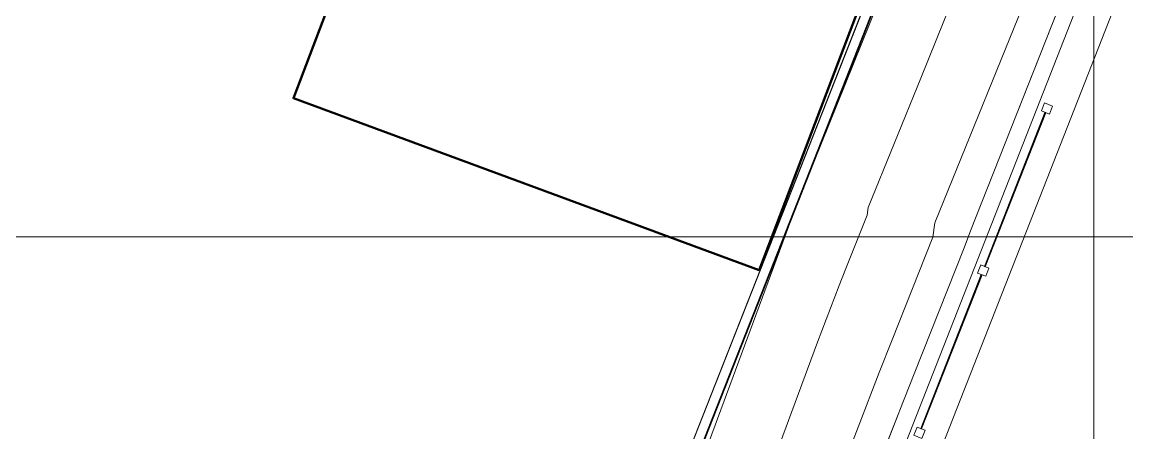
# Model space of a CAD drawing. Header units: metres. Extents: x -207 to 292, y -187 to 169.
# Drawn here: x -56.41 to -50.07, y -32.21 to -29.85 of the extents above; entities that cross this region are included whole.
import ezdxf

# ---------------------------------------------------------------- set-up
doc = ezdxf.new("R2010")
doc.units = ezdxf.units.M
for name, color, linetype, lineweight in [('A-GLAZ-CWMG', 7, 'Continuous', 9), ('C-TOPO', 7, 'Continuous', 9), ('C-TOPO-MAJR', 7, 'Continuous', 35), ('C-TOPO-MINR', 7, 'Continuous', 9), ('CERCO INTERIOR', 7, 'Continuous', 9), ('edificios', 7, 'Continuous', 50), ('EQUIPOS PIS', 7, 'Continuous', 9), ('grilla', 7, 'Continuous', 9), ('P-SANR-FIXT', 7, 'Continuous', 9), ('solera', 7, 'Continuous', 35)]:
    doc.layers.add(name, color=color, linetype=linetype, lineweight=lineweight)
doc.layers.add('PR10-ARQ-PL-001-Emplazamiento-C-1_dwg', color=7, linetype='Continuous', lineweight=9, true_color=0x767676)

# ---------------------------------------------------------------- blocks, each defined once
blk = doc.blocks.new('M_Estanque-Terraza - M_Estanque-Terraza-2331352-PLANTA EMPLAZAMIENTO ACTUALIZADO')
at = {"layer": 'P-SANR-FIXT'}
for radius, start in [(5.1516, 0), (5.1516, 0), (5.1266, 360), (5.1266, 360), (4.9983, 360), (4.9755, 360), (4.9059, 0), (4.8832, 0)]:
    blk.add_arc((0, 0), radius, start, 180, dxfattribs=at)
blk = doc.blocks.new('Circular Mullion - 5mm-2127248-PLANTA EMPLAZAMIENTO ACTUALIZADO')
at = {"layer": 'A-GLAZ-CWMG'}
for p, q in [((-107.6478, -45.3968), (-107.9974, -46.2801)), ((-107.6455, -45.3977), (-107.9951, -46.281)), ((-107.9951, -46.281), (-107.6455, -45.3977)), ((-107.9927, -46.2819), (-107.6432, -45.3986)), ((-107.6455, -45.3977), (-107.6478, -45.3968)), ((-107.6432, -45.3986), (-107.6455, -45.3977)), ((-107.9974, -46.2801), (-107.9951, -46.281)), ((-107.9951, -46.281), (-107.9927, -46.2819))]:
    blk.add_line(p, q, dxfattribs=at)
blk = doc.blocks.new('Rectangular Mullion - 50 x 50 mm-2128568-PLANTA EMPLAZAMIENTO ACTUALIZADO')
at = {"layer": 'A-GLAZ-CWMG'}
for p, q in [((0.025, 0.025), (-0.025, 0.025)), ((-0.025, 0.025), (-0.025, -0.025)), ((0.025, -0.025), (0.025, 0.025)), ((-0.025, -0.025), (0.025, -0.025))]:
    blk.add_line(p, q, dxfattribs=at)
blk = doc.blocks.new('Rectangular Mullion - 50 x 50 mm-2128569-PLANTA EMPLAZAMIENTO ACTUALIZADO')
at = {"layer": 'A-GLAZ-CWMG'}
for p, q in [((-0.025, -0.025), (-0.025, 0.025)), ((-0.025, 0.025), (0.025, 0.025)), ((0.025, 0.025), (0.025, -0.025)), ((0.025, -0.025), (-0.025, -0.025))]:
    blk.add_line(p, q, dxfattribs=at)
blk = doc.blocks.new('Quad Corner Mullion - 50x50 mm-2128574-PLANTA EMPLAZAMIENTO ACTUALIZADO')
at = {"layer": 'A-GLAZ-CWMG'}
for p, q in [((0.025, 0.025), (-0.025, 0.025)), ((-0.025, 0.025), (-0.025, -0.025)), ((0.025, -0.025), (0.025, 0.025)), ((-0.025, -0.025), (0.025, -0.025))]:
    blk.add_line(p, q, dxfattribs=at)
blk = doc.blocks.new('Quad Corner Mullion - 50x50 mm-2128575-PLANTA EMPLAZAMIENTO ACTUALIZADO')
at = {"layer": 'A-GLAZ-CWMG'}
for p, q in [((-0.025, -0.025), (-0.025, 0.025)), ((-0.025, 0.025), (0.025, 0.025)), ((0.025, 0.025), (0.025, -0.025)), ((0.025, -0.025), (-0.025, -0.025))]:
    blk.add_line(p, q, dxfattribs=at)
blk = doc.blocks.new('YADRAN_LASQUEMAS_ARQ_MO_002_TERRAZAS_rvt-1-PLANTA EMPLAZAMIENTO ACTUALIZADO')
at = {"layer": 'A-GLAZ-CWMG', "lineweight": 9}
for name, p, rotation in [('Circular Mullion - 5mm-2127248-PLANTA EMPLAZAMIENTO ACTUALIZADO', (-158.4266, -76.8935), 180.1291782009755), ('Circular Mullion - 5mm-2127248-PLANTA EMPLAZAMIENTO ACTUALIZADO', (-158.4266, -76.8935), 180.1291782009755), ('Circular Mullion - 5mm-2127248-PLANTA EMPLAZAMIENTO ACTUALIZADO', (-158.4266, -76.8935), 180.1291782009755), ('Circular Mullion - 5mm-2127248-PLANTA EMPLAZAMIENTO ACTUALIZADO', (-158.4266, -76.8935), 180.1291782009783), ('Quad Corner Mullion - 50x50 mm-2128574-PLANTA EMPLAZAMIENTO ACTUALIZADO', (-50.527, -30.3458), 68.53917820097791), ('Quad Corner Mullion - 50x50 mm-2128575-PLANTA EMPLAZAMIENTO ACTUALIZADO', (-50.527, -30.3458), 68.53917820097791), ('Circular Mullion - 5mm-2127248-PLANTA EMPLAZAMIENTO ACTUALIZADO', (-158.7925, -77.8241), 180.1291782009783), ('Circular Mullion - 5mm-2127248-PLANTA EMPLAZAMIENTO ACTUALIZADO', (-158.7925, -77.8241), 180.1291782009783), ('Circular Mullion - 5mm-2127248-PLANTA EMPLAZAMIENTO ACTUALIZADO', (-158.7925, -77.8241), 180.1291782009783), ('Circular Mullion - 5mm-2127248-PLANTA EMPLAZAMIENTO ACTUALIZADO', (-158.7925, -77.8241), 180.1291782009783)]:
    blk.add_blockref(name, p, dxfattribs=dict(at, rotation=rotation))
at = {"layer": 'A-GLAZ-CWMG', "lineweight": 9, "extrusion": (0, 0, -1), "rotation": 291.4608217990221}
for name, p in [('Rectangular Mullion - 50 x 50 mm-2128568-PLANTA EMPLAZAMIENTO ACTUALIZADO', (50.8929, -31.2765)), ('Rectangular Mullion - 50 x 50 mm-2128569-PLANTA EMPLAZAMIENTO ACTUALIZADO', (50.8929, -31.2765)), ('Rectangular Mullion - 50 x 50 mm-2128568-PLANTA EMPLAZAMIENTO ACTUALIZADO', (51.2588, -32.2072)), ('Rectangular Mullion - 50 x 50 mm-2128569-PLANTA EMPLAZAMIENTO ACTUALIZADO', (51.2588, -32.2072))]:
    blk.add_blockref(name, p, dxfattribs=at)
at = {"layer": 'P-SANR-FIXT', "lineweight": 9, "rotation": 75.59424990164675}
blk.add_blockref('M_Estanque-Terraza - M_Estanque-Terraza-2331352-PLANTA EMPLAZAMIENTO ACTUALIZADO', (-46.04, -36.668), dxfattribs=at)
blk = doc.blocks.new('PR10-ARQ-PL-001-Emplazamiento-C-1_dwg-674643-PLANTA EMPLAZAMIENTO ACTUALIZADO')
at = {"layer": 'C-TOPO', "flags": 128}
for points in [[(-45.1633, -13.6217), (-58.6543, -47.8947), (-65.3734, -64.9642), (-65.5549, -65.8114), (-65.638, -66.6738), (-65.6215, -67.5401), (-65.5057, -68.3987), (-65.2922, -69.2384), (-65.2408, -69.3733), (-64.9836, -70.048), (-64.5842, -70.8169), (-64.0992, -71.5348), (-63.535, -72.1923), (-62.899, -72.7808), (-62.1997, -73.2923), (-61.4463, -73.7202), (-49.7008, -78.3357), (-47.3327, -79.2663), (-34.5353, -84.2951), (-34.5071, -84.3062), (-33.6574, -84.4757), (-32.7939, -84.5477), (-31.9279, -84.5212)], [(-31.9279, -84.5212), (-32.7939, -84.5477), (-33.6574, -84.4757), (-34.5071, -84.3062), (-34.5353, -84.2951), (-47.3327, -79.2663), (-49.7008, -78.3357), (-61.4463, -73.7202), (-62.1997, -73.2923), (-62.899, -72.7808), (-63.535, -72.1923), (-64.0992, -71.5348), (-64.5842, -70.8169), (-64.9836, -70.048), (-65.2408, -69.3733), (-65.2922, -69.2384), (-65.5057, -68.3987), (-65.6215, -67.5401), (-65.638, -66.6738), (-65.5549, -65.8114), (-65.3734, -64.9642), (-58.6543, -47.8947), (-45.1633, -13.6217)], [(-38.5222, 3.3725), (-63.7955, -60.7665), (-64.7868, -63.3025), (-65.4417, -65.5595), (-65.5127, -67.7955), (-65.1875, -69.3405), (-63.7201, -71.9055), (-61.8561, -73.5375), (-59.3298, -74.6215), (-56.1311, -75.9085), (-44.7275, -80.4825), (-36.2103, -83.8085), (-33.8783, -84.4315), (-31.1411, -84.3925), (-28.353, -83.2365), (-25.9685, -80.4715), (-25.0393, -78.3455), (-19.5485, -64.5105), (-16.745, -57.4445), (-5.944, -30.1085), (-2.2967, -20.7935)], [(-58.4324, -49.9778), (-57.6575, -48.0133), (-57.5168, -47.6568), (-56.6178, -45.3778), (-56.5787, -45.2787), (-55.6669, -42.9674), (-54.7598, -40.6677), (-54.7062, -40.5318), (-54.1589, -39.1444), (-54.1435, -39.1053), (-53.1327, -36.543), (-53.1038, -36.4697), (-52.2309, -34.2569), (-51.6792, -32.8583), (-51.3774, -32.0933), (-51.3712, -32.0776), (-51.2893, -31.8699), (-51.0033, -31.1449), (-50.9655, -31.049), (-50.2679, -29.2807)], [(-50.2679, -29.2807), (-50.9655, -31.049), (-51.0033, -31.1449), (-51.2893, -31.8699), (-51.3712, -32.0776), (-51.3774, -32.0933), (-51.6792, -32.8583), (-52.2309, -34.2569), (-53.1038, -36.4697), (-53.1327, -36.543), (-54.1435, -39.1053), (-54.1589, -39.1444), (-54.7062, -40.5318), (-54.7598, -40.6677), (-55.6669, -42.9674), (-56.5787, -45.2787), (-56.6178, -45.3778), (-57.5168, -47.6568), (-57.6575, -48.0133), (-58.4324, -49.9778)]]:
    blk.add_lwpolyline(points, dxfattribs=at)
at = {"layer": 'C-TOPO-MAJR', "color": 1, "lineweight": 9, "true_color": 0xff0000, "flags": 128}
blk.add_lwpolyline([(-56.3025, -42.0493), (-55.1058, -38.9656), (-55.1023, -38.9564), (-55.0678, -38.863), (-55.0668, -38.8605), (-54.1995, -36.7016), (-54.1429, -36.5595), (-54.1412, -36.5554), (-53.1562, -34.121), (-53.1158, -34.0134), (-53.0912, -33.9493), (-51.9583, -30.8858), (-51.9489, -30.8613), (-51.946, -30.8539), (-51.9368, -30.8309), (-51.9364, -30.8276), (-51.9136, -30.7717), (-50.7163, -27.8003)], dxfattribs=at)
at = {"layer": 'C-TOPO-MINR', "color": 9, "true_color": 0xc0c0c0, "flags": 128}
for points in [[(-56.0496, -42.513), (-55.6203, -41.4384), (-54.9528, -39.7182), (-54.9273, -39.6524), (-54.68, -38.9831), (-54.6727, -38.965), (-54.1756, -37.7274), (-53.7076, -36.5524), (-53.6939, -36.5185), (-53.1336, -35.1338), (-52.7511, -34.1137), (-52.5177, -33.5062), (-51.8449, -31.6869), (-51.7198, -31.3614), (-51.6811, -31.2637), (-51.5599, -30.9577), (-51.5539, -30.9148), (-51.252, -30.1722), (-50.536, -28.3955)], [(-50.5903, -29.5728), (-51.1715, -31.002), (-51.1829, -31.0845), (-51.4163, -31.6734), (-51.4908, -31.8616), (-51.7316, -32.4881), (-51.9442, -33.063), (-52.3865, -34.2141), (-53.111, -36.1466), (-53.2465, -36.4815), (-53.2723, -36.5453), (-54.1517, -38.7532), (-54.2787, -39.0695), (-54.2922, -39.1031), (-54.7523, -40.3484), (-54.7998, -40.4708), (-54.9382, -40.8274), (-55.7523, -42.866)]]:
    blk.add_lwpolyline(points, dxfattribs=at)
at = {"layer": 'CERCO INTERIOR', "flags": 128}
for points in [[(-26.8741, -80.1294), (-28.514, -82.005), (-30.8001, -83.2053), (-33.4752, -83.4056), (-60.3697, -72.8347), (-62.4829, -71.5802), (-63.9697, -69.4823), (-64.498, -67.058), (-63.9585, -64.4298), (-36.3095, 6.0376), (-35.1236, 8.298), (-33.1334, 9.8905), (-30.636, 10.5944), (-28.0565, 10.3374), (-2.0459, 0.0167), (-0.0433, -1.295), (1.477, -3.3782), (1.9717, -5.8104), (1.4969, -8.3035), (0.5782, -10.6383), (-26.9308, -80.2728)], [(-33.402, -83.2195), (-60.2815, -72.6544), (-62.3443, -71.4299), (-63.7829, -69.3999), (-64.2936, -67.0568), (-63.766, -64.4868), (-36.1273, 5.9543), (-34.9659, 8.168), (-33.0401, 9.709), (-30.6181, 10.3917), (-28.1043, 10.1412), (-2.1386, -0.1617), (-0.1834, -1.4423), (1.2897, -3.4609), (1.7679, -5.8117), (1.3039, -8.2477), (0.3921, -10.565)]]:
    blk.add_lwpolyline(points, dxfattribs=at)
at = {"layer": 'edificios', "flags": 128}
blk.add_lwpolyline([(-52.1795, -31.2745), (-50.9591, -28.063), (-53.6326, -27.0757), (-54.853, -30.2872)], close=True, dxfattribs=at)
at = {"layer": 'EQUIPOS PIS'}
blk.add_circle((-45.9689, -36.5645), 5.1472, dxfattribs=at)
at = {"layer": 'grilla'}
for p, q in [((-50.258, 166.2584), (-50.258, -114.1693)), ((-207.1819, -31.082), (240.5314, -31.082))]:
    blk.add_line(p, q, dxfattribs=at)
at = {"layer": 'solera'}
blk.add_line((-36.6988, 7.8815), (-65.3734, -64.9642), dxfattribs=at)

msp = doc.modelspace()

# ---------------------------------------------------------------- linework, layer by layer
at = {"layer": 'C-TOPO'}
for p, q in [((-38.5222, 3.3725), (-63.7955, -60.7665)), ((-45.1633, -13.6217), (-58.6543, -47.8947)), ((-58.6543, -47.8947), (-45.1633, -13.6217)), ((-50.9655, -31.049), (-50.2679, -29.2807)), ((-50.2679, -29.2807), (-50.9655, -31.049)), ((-51.0033, -31.1449), (-50.9655, -31.049)), ((-50.9655, -31.049), (-51.0033, -31.1449)), ((-51.2893, -31.8699), (-51.0033, -31.1449)), ((-51.0033, -31.1449), (-51.2893, -31.8699)), ((-51.3712, -32.0776), (-51.2893, -31.8699)), ((-51.2893, -31.8699), (-51.3712, -32.0776)), ((-51.3774, -32.0933), (-51.3712, -32.0776)), ((-51.3712, -32.0776), (-51.3774, -32.0933)), ((-51.6792, -32.8583), (-51.3774, -32.0933)), ((-51.3774, -32.0933), (-51.6792, -32.8583))]:
    msp.add_line(p, q, dxfattribs=at)
at = {"layer": 'C-TOPO-MAJR', "color": 1, "lineweight": 9, "true_color": 0xff0000, "flags": 128}
msp.add_lwpolyline([(-56.3025, -42.0493), (-55.1058, -38.9656), (-55.1023, -38.9564), (-55.0678, -38.863), (-55.0668, -38.8605), (-54.1995, -36.7016), (-54.1429, -36.5595), (-54.1412, -36.5554), (-53.1562, -34.121), (-53.1158, -34.0134), (-53.0912, -33.9493), (-51.9583, -30.8858), (-51.9489, -30.8613), (-51.946, -30.8539), (-51.9368, -30.8309), (-51.9364, -30.8276), (-51.9136, -30.7717), (-50.7163, -27.8003)], dxfattribs=at)
at = {"layer": 'C-TOPO-MINR', "color": 9, "true_color": 0xc0c0c0, "flags": 128}
for points in [[(-56.0496, -42.513), (-55.6203, -41.4384), (-54.9528, -39.7182), (-54.9273, -39.6524), (-54.68, -38.9831), (-54.6727, -38.965), (-54.1756, -37.7274), (-53.7076, -36.5524), (-53.6939, -36.5185), (-53.1336, -35.1338), (-52.7511, -34.1137), (-52.5177, -33.5062), (-51.8449, -31.6869), (-51.7198, -31.3614), (-51.6811, -31.2637), (-51.5599, -30.9577), (-51.5539, -30.9148), (-51.252, -30.1722), (-50.536, -28.3955)], [(-55.7523, -42.866), (-54.9382, -40.8274), (-54.7998, -40.4708), (-54.7523, -40.3484), (-54.2922, -39.1031), (-54.2787, -39.0695), (-54.1517, -38.7532), (-53.2723, -36.5453), (-53.2465, -36.4815), (-53.111, -36.1466), (-52.3865, -34.2141), (-51.9442, -33.063), (-51.7316, -32.4881), (-51.4908, -31.8616), (-51.4163, -31.6734), (-51.1829, -31.0845), (-51.1715, -31.002), (-50.5903, -29.5728)]]:
    msp.add_lwpolyline(points, dxfattribs=at)

# ---------------------------------------------------------------- block references
at = {"lineweight": 5}
msp.add_blockref('YADRAN_LASQUEMAS_ARQ_MO_002_TERRAZAS_rvt-1-PLANTA EMPLAZAMIENTO ACTUALIZADO', (0, 0), dxfattribs=at)
at = {"layer": 'PR10-ARQ-PL-001-Emplazamiento-C-1_dwg', "color": 7}
msp.add_blockref('PR10-ARQ-PL-001-Emplazamiento-C-1_dwg-674643-PLANTA EMPLAZAMIENTO ACTUALIZADO', (0, 0), dxfattribs=at)

doc.saveas('drawing.dxf')
